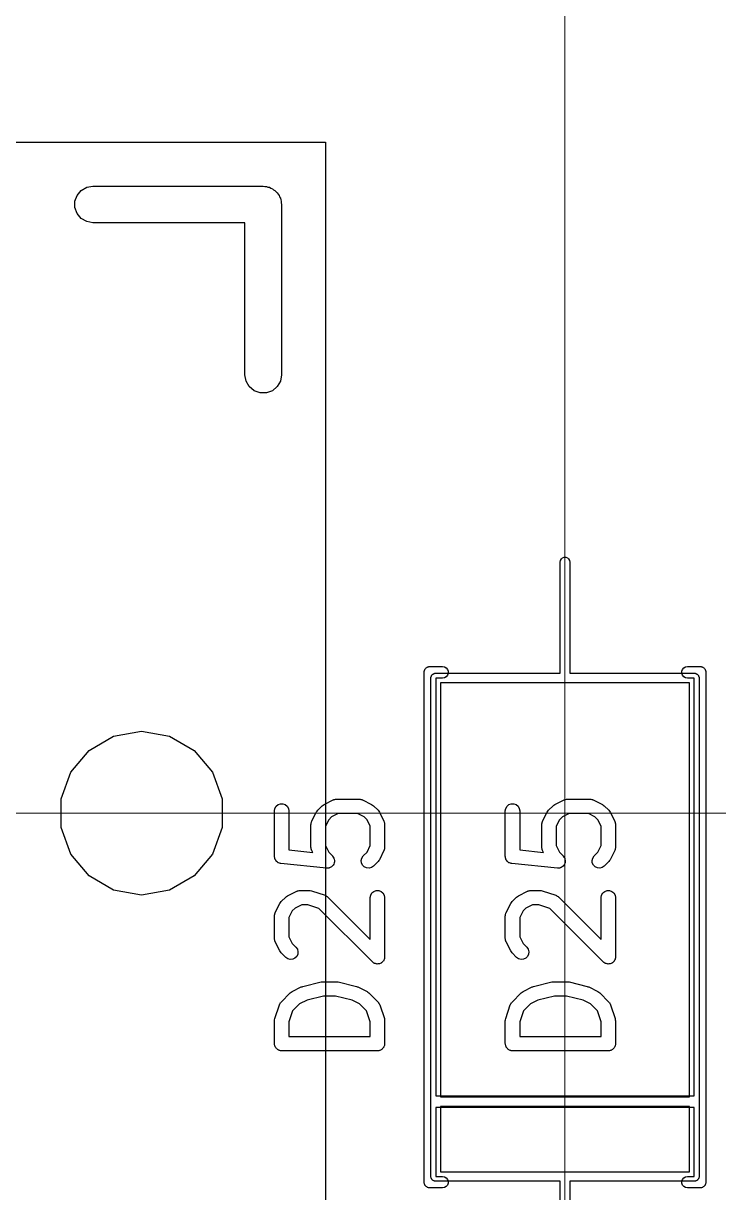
# Model space of a CAD drawing. Header units: millimetres. Extents: x 24 to 200, y 24 to 188.
# Drawn here: x 142.87 to 150.13, y 94.67 to 106.86 of the extents above; entities that cross this region are included whole.
import ezdxf

# ---------------------------------------------------------------- set-up
doc = ezdxf.new("R2010")
doc.units = ezdxf.units.MM
doc.layers.add('3_SwitchPlate', color=6, linetype='Continuous')
doc.layers.add('7_PCBサンプル', color=7, linetype='Continuous')
doc.layers.add('補助線', color=4, linetype='Continuous', lineweight=5, transparency=0.5)

# ---------------------------------------------------------------- blocks, each defined once
blk = doc.blocks.new('hhskb2-F.SilkS')
at = {"layer": '7_PCBサンプル'}
for p, q in [((130.45, -81.5041), (130.507, -81.471)), ((130.507, -81.471), (130.572, -81.4595)), ((130.572, -81.4595), (132.35, -81.4595)), ((132.35, -81.4595), (132.366, -81.4624)), ((132.366, -81.4624), (132.383, -81.4624)), ((132.383, -81.4624), (132.399, -81.4681)), ((132.399, -81.4681), (132.415, -81.471)), ((132.415, -81.471), (132.43, -81.4793)), ((132.43, -81.4793), (132.445, -81.485)), ((130.384, -81.6169), (130.407, -81.5547)), ((130.407, -81.5547), (130.45, -81.5041)), ((132.445, -81.485), (132.458, -81.4957)), ((132.458, -81.4957), (132.472, -81.5041)), ((132.472, -81.5041), (132.483, -81.5168)), ((132.483, -81.5168), (132.496, -81.5275)), ((132.496, -81.5275), (132.504, -81.542)), ((132.504, -81.542), (132.515, -81.5547)), ((132.515, -81.5547), (132.521, -81.5704)), ((132.521, -81.5704), (132.529, -81.5848)), ((132.529, -81.5848), (132.532, -81.6013)), ((132.532, -81.6013), (132.538, -81.6169)), ((130.384, -81.6831), (130.384, -81.6169)), ((130.407, -81.7452), (130.384, -81.6831)), ((132.538, -81.6169), (132.538, -81.6336)), ((132.538, -81.6336), (132.54, -81.65)), ((132.54, -81.65), (132.54, -83.428)), ((130.45, -81.7959), (130.407, -81.7452)), ((130.507, -81.829), (130.45, -81.7959)), ((130.572, -81.8405), (130.507, -81.829)), ((132.159, -81.8405), (130.572, -81.8405)), ((132.159, -83.428), (132.159, -81.8405)), ((132.171, -83.4932), (132.159, -83.428)), ((132.54, -83.428), (132.529, -83.4932)), ((132.204, -83.5505), (132.171, -83.4932)), ((132.255, -83.593), (132.204, -83.5505)), ((132.496, -83.5505), (132.445, -83.593)), ((132.529, -83.4932), (132.496, -83.5505)), ((132.317, -83.6156), (132.255, -83.593)), ((132.383, -83.6156), (132.317, -83.6156)), ((132.445, -83.593), (132.383, -83.6156)), ((134.051, -86.484), (134.056, -86.4814)), ((134.056, -86.4814), (134.06, -86.478)), ((134.06, -86.478), (134.065, -86.4762)), ((134.065, -86.4762), (134.069, -86.4736)), ((134.069, -86.4736), (134.075, -86.4727)), ((134.075, -86.4727), (134.08, -86.4709)), ((134.08, -86.4709), (134.085, -86.4709)), ((134.085, -86.4709), (134.09, -86.47)), ((134.09, -86.47), (134.22, -86.47)), ((134.22, -86.47), (134.241, -86.4736)), ((134.241, -86.4736), (134.259, -86.484)), ((136.741, -86.484), (136.759, -86.4736)), ((136.759, -86.4736), (136.78, -86.47)), ((136.78, -86.47), (136.91, -86.47)), ((136.91, -86.47), (136.915, -86.4709)), ((136.915, -86.4709), (136.92, -86.4709)), ((136.92, -86.4709), (136.925, -86.4727)), ((136.925, -86.4727), (136.931, -86.4736)), ((136.931, -86.4736), (136.935, -86.4762)), ((136.935, -86.4762), (136.94, -86.478)), ((136.94, -86.478), (136.944, -86.4814)), ((136.944, -86.4814), (136.949, -86.484)), ((134.03, -86.53), (134.031, -86.5248)), ((134.03, -91.85), (134.03, -86.53)), ((134.031, -86.5196), (134.033, -86.5147)), ((134.031, -86.5248), (134.031, -86.5196)), ((134.033, -86.5147), (134.034, -86.5095)), ((134.034, -86.5095), (134.036, -86.5049)), ((134.036, -86.5049), (134.038, -86.5)), ((134.038, -86.5), (134.041, -86.496)), ((134.041, -86.496), (134.044, -86.4914)), ((134.044, -86.4914), (134.048, -86.4881)), ((134.048, -86.4881), (134.051, -86.484)), ((134.22, -86.59), (134.15, -86.59)), ((134.15, -86.59), (134.15, -90.95)), ((134.241, -86.5864), (134.22, -86.59)), ((134.259, -86.576), (134.241, -86.5864)), ((134.259, -86.484), (134.272, -86.5)), ((134.272, -86.56), (134.259, -86.576)), ((134.272, -86.5), (134.279, -86.5196)), ((134.279, -86.5404), (134.272, -86.56)), ((134.279, -86.5196), (134.279, -86.5404)), ((136.721, -86.5196), (136.728, -86.5)), ((136.721, -86.5404), (136.721, -86.5196)), ((136.728, -86.56), (136.721, -86.5404)), ((136.728, -86.5), (136.741, -86.484)), ((136.741, -86.576), (136.728, -86.56)), ((136.759, -86.5864), (136.741, -86.576)), ((136.78, -86.59), (136.759, -86.5864)), ((136.85, -86.59), (136.78, -86.59)), ((136.85, -90.95), (136.85, -86.59)), ((136.949, -86.484), (136.952, -86.4881)), ((136.952, -86.4881), (136.956, -86.4914)), ((136.956, -86.4914), (136.959, -86.496)), ((136.959, -86.496), (136.962, -86.5)), ((136.962, -86.5), (136.964, -86.5049)), ((136.964, -86.5049), (136.966, -86.5095)), ((136.966, -86.5095), (136.967, -86.5147)), ((136.967, -86.5147), (136.969, -86.5196)), ((136.969, -86.5196), (136.969, -86.5248)), ((136.969, -86.5248), (136.97, -86.53)), ((136.97, -86.53), (136.97, -91.85)), ((130.531, -87.3457), (130.788, -87.1974)), ((130.788, -87.1974), (131.08, -87.1458)), ((131.08, -87.1458), (131.372, -87.1974)), ((131.372, -87.1974), (131.629, -87.3457)), ((130.34, -87.5729), (130.531, -87.3457)), ((131.629, -87.3457), (131.82, -87.5729)), ((130.239, -87.8517), (130.34, -87.5729)), ((131.82, -87.5729), (131.921, -87.8517)), ((130.239, -88.1483), (130.239, -87.8517)), ((131.921, -87.8517), (131.921, -88.1483)), ((132.472, -87.9501), (132.485, -87.9275)), ((132.485, -87.9275), (132.505, -87.9108)), ((132.505, -87.9108), (132.529, -87.9019)), ((132.529, -87.9019), (132.555, -87.9019)), ((132.555, -87.9019), (132.58, -87.9108)), ((132.58, -87.9108), (132.6, -87.9275)), ((132.6, -87.9275), (132.613, -87.9501)), ((132.918, -87.9703), (132.966, -87.9227)), ((132.966, -87.9227), (132.975, -87.9158)), ((132.975, -87.9158), (132.985, -87.9086)), ((132.985, -87.9086), (133.08, -87.861)), ((133.08, -87.861), (133.084, -87.8598)), ((133.084, -87.8598), (133.088, -87.8576)), ((133.088, -87.8576), (133.097, -87.8561)), ((133.097, -87.8561), (133.105, -87.8536)), ((133.105, -87.8536), (133.11, -87.8538)), ((133.11, -87.8538), (133.114, -87.8531)), ((133.114, -87.8531), (133.352, -87.8531)), ((133.352, -87.8531), (133.356, -87.8538)), ((133.356, -87.8538), (133.36, -87.8536)), ((133.36, -87.8536), (133.369, -87.8561)), ((133.369, -87.8561), (133.378, -87.8576)), ((133.378, -87.8576), (133.381, -87.8598)), ((133.381, -87.8598), (133.385, -87.861)), ((133.385, -87.861), (133.481, -87.9086)), ((133.481, -87.9086), (133.49, -87.9158)), ((133.49, -87.9158), (133.5, -87.9227)), ((133.5, -87.9227), (133.548, -87.9703)), ((132.467, -87.9757), (132.472, -87.9501)), ((132.467, -88.4519), (132.467, -87.9757)), ((132.613, -87.9501), (132.617, -87.9757)), ((132.617, -87.9757), (132.617, -88.384)), ((132.856, -88.085), (132.904, -87.9898)), ((132.904, -87.9898), (132.911, -87.9801)), ((132.911, -87.9801), (132.918, -87.9703)), ((133.033, -88.0678), (132.998, -88.1363)), ((133.063, -88.0374), (133.033, -88.0678)), ((133.132, -88.0031), (133.063, -88.0374)), ((133.334, -88.0031), (133.132, -88.0031)), ((133.403, -88.0374), (133.334, -88.0031)), ((133.433, -88.0678), (133.403, -88.0374)), ((133.467, -88.1363), (133.433, -88.0678)), ((133.548, -87.9703), (133.555, -87.9801)), ((133.555, -87.9801), (133.562, -87.9898)), ((133.562, -87.9898), (133.609, -88.085)), ((130.34, -88.4271), (130.239, -88.1483)), ((131.921, -88.1483), (131.82, -88.4271)), ((132.848, -88.1186), (132.849, -88.1143)), ((132.848, -88.3567), (132.848, -88.1186)), ((132.849, -88.11), (132.851, -88.1016)), ((132.849, -88.1143), (132.849, -88.11)), ((132.851, -88.1016), (132.853, -88.0929)), ((132.853, -88.0929), (132.855, -88.0892)), ((132.855, -88.0892), (132.856, -88.085)), ((132.998, -88.1363), (132.998, -88.339)), ((133.467, -88.339), (133.467, -88.1363)), ((133.609, -88.085), (133.611, -88.0892)), ((133.611, -88.0892), (133.613, -88.0929)), ((133.613, -88.0929), (133.614, -88.1016)), ((133.614, -88.1016), (133.617, -88.11)), ((133.617, -88.11), (133.617, -88.1143)), ((133.617, -88.1143), (133.617, -88.1186)), ((133.617, -88.1186), (133.617, -88.3567)), ((130.531, -88.6543), (130.34, -88.4271)), ((131.82, -88.4271), (131.629, -88.6543)), ((132.617, -88.384), (132.866, -88.4089)), ((132.849, -88.3609), (132.848, -88.3567)), ((132.849, -88.3652), (132.849, -88.3609)), ((132.851, -88.3737), (132.849, -88.3652)), ((132.853, -88.3823), (132.851, -88.3737)), ((132.855, -88.3861), (132.853, -88.3823)), ((132.856, -88.3902), (132.855, -88.3861)), ((132.866, -88.4089), (132.856, -88.3902)), ((132.998, -88.339), (133.033, -88.4075)), ((133.033, -88.4075), (133.072, -88.4465)), ((133.394, -88.4465), (133.433, -88.4075)), ((133.433, -88.4075), (133.467, -88.339)), ((133.609, -88.3902), (133.562, -88.4854)), ((133.611, -88.3861), (133.609, -88.3902)), ((133.613, -88.3823), (133.611, -88.3861)), ((133.614, -88.3737), (133.613, -88.3823)), ((133.617, -88.3652), (133.614, -88.3737)), ((133.617, -88.3567), (133.617, -88.3609)), ((133.617, -88.3609), (133.617, -88.3652)), ((132.468, -88.4547), (132.467, -88.4519)), ((132.468, -88.4575), (132.468, -88.4547)), ((132.47, -88.4675), (132.468, -88.4575)), ((132.472, -88.4776), (132.47, -88.4675)), ((132.473, -88.48), (132.472, -88.4776)), ((132.474, -88.4828), (132.473, -88.48)), ((132.48, -88.4912), (132.474, -88.4828)), ((132.485, -88.5001), (132.48, -88.4912)), ((132.487, -88.5019), (132.485, -88.5001)), ((132.489, -88.5043), (132.487, -88.5019)), ((132.497, -88.5103), (132.489, -88.5043)), ((132.505, -88.5169), (132.497, -88.5103)), ((132.508, -88.5178), (132.505, -88.5169)), ((132.51, -88.5195), (132.508, -88.5178)), ((132.52, -88.5223), (132.51, -88.5195)), ((132.529, -88.5258), (132.52, -88.5223)), ((132.532, -88.5258), (132.529, -88.5258)), ((132.535, -88.5265), (132.532, -88.5258)), ((133.011, -88.5742), (132.535, -88.5265)), ((133.07, -88.5521), (133.062, -88.561)), ((133.079, -88.5433), (133.07, -88.5521)), ((133.072, -88.4465), (133.072, -88.4469)), ((133.072, -88.4469), (133.072, -88.4472)), ((133.072, -88.4472), (133.079, -88.4576)), ((133.079, -88.4576), (133.087, -88.4678)), ((133.08, -88.5429), (133.079, -88.5433)), ((133.085, -88.5312), (133.08, -88.5425)), ((133.08, -88.5425), (133.08, -88.5429)), ((133.091, -88.5198), (133.085, -88.5312)), ((133.087, -88.4678), (133.087, -88.4683)), ((133.087, -88.4683), (133.087, -88.4687)), ((133.087, -88.4687), (133.09, -88.4809)), ((133.09, -88.4809), (133.093, -88.493)), ((133.092, -88.5065), (133.091, -88.5189)), ((133.091, -88.5189), (133.091, -88.5194)), ((133.091, -88.5194), (133.091, -88.5198)), ((133.093, -88.4939), (133.092, -88.5065)), ((133.093, -88.493), (133.093, -88.4935)), ((133.093, -88.4935), (133.093, -88.4939)), ((133.372, -88.493), (133.379, -88.4678)), ((133.375, -88.5189), (133.372, -88.493)), ((133.386, -88.5425), (133.375, -88.5189)), ((133.379, -88.4678), (133.394, -88.4465)), ((133.404, -88.561), (133.386, -88.5425)), ((133.5, -88.5526), (133.479, -88.5675)), ((133.548, -88.5049), (133.5, -88.5526)), ((133.555, -88.4951), (133.548, -88.5049)), ((133.562, -88.4854), (133.555, -88.4951)), ((130.788, -88.8026), (130.531, -88.6543)), ((131.629, -88.6543), (131.372, -88.8026)), ((133.012, -88.5741), (133.011, -88.5742)), ((133.024, -88.5731), (133.012, -88.5742)), ((133.012, -88.5742), (133.012, -88.5741)), ((133.037, -88.5722), (133.024, -88.5731)), ((133.038, -88.572), (133.037, -88.5722)), ((133.049, -88.5667), (133.038, -88.572)), ((133.038, -88.572), (133.038, -88.572)), ((133.061, -88.5615), (133.049, -88.5667)), ((133.062, -88.561), (133.061, -88.5612)), ((133.061, -88.5612), (133.061, -88.5615)), ((133.428, -88.572), (133.404, -88.561)), ((133.454, -88.5742), (133.428, -88.572)), ((133.479, -88.5675), (133.454, -88.5742)), ((131.08, -88.8541), (130.788, -88.8026)), ((131.372, -88.8026), (131.08, -88.8541)), ((132.53, -88.9325), (132.537, -88.9227)), ((132.537, -88.9227), (132.585, -88.8751)), ((132.585, -88.8751), (132.594, -88.8682)), ((132.594, -88.8682), (132.604, -88.861)), ((132.604, -88.861), (132.699, -88.8134)), ((132.699, -88.8134), (132.703, -88.8122)), ((132.703, -88.8122), (132.707, -88.81)), ((132.707, -88.81), (132.716, -88.8085)), ((132.716, -88.8085), (132.724, -88.806)), ((132.724, -88.806), (132.729, -88.8062)), ((132.729, -88.8062), (132.733, -88.8055)), ((132.733, -88.8055), (132.828, -88.8055)), ((132.828, -88.8055), (132.84, -88.8076)), ((132.84, -88.8076), (132.852, -88.8093)), ((132.852, -88.8093), (132.995, -88.8569)), ((132.995, -88.8569), (132.998, -88.859)), ((132.998, -88.859), (133.003, -88.8601)), ((133.003, -88.8601), (133.01, -88.8652)), ((133.01, -88.8652), (133.018, -88.8693)), ((133.018, -88.8693), (133.02, -88.8726)), ((133.02, -88.8726), (133.024, -88.8751)), ((133.024, -88.8751), (133.467, -89.3185)), ((133.467, -88.8805), (133.472, -88.8548)), ((133.467, -89.3185), (133.467, -88.8805)), ((133.472, -88.8548), (133.485, -88.8323)), ((133.485, -88.8323), (133.505, -88.8155)), ((133.505, -88.8155), (133.529, -88.8066)), ((133.529, -88.8066), (133.555, -88.8066)), ((133.555, -88.8066), (133.58, -88.8155)), ((133.58, -88.8155), (133.6, -88.8323)), ((133.6, -88.8323), (133.613, -88.8548)), ((133.613, -88.8548), (133.617, -88.8805)), ((133.617, -88.8805), (133.617, -89.4995)), ((132.472, -89.0453), (132.474, -89.0416)), ((132.474, -89.0416), (132.475, -89.0374)), ((132.475, -89.0374), (132.523, -88.9422)), ((132.523, -88.9422), (132.53, -88.9325)), ((132.652, -89.0201), (132.617, -89.0887)), ((132.682, -88.9897), (132.652, -89.0201)), ((132.751, -88.9555), (132.682, -88.9897)), ((132.816, -88.9555), (132.751, -88.9555)), ((132.93, -88.9936), (132.816, -88.9555)), ((133.489, -89.5526), (132.93, -88.9936)), ((132.467, -89.071), (132.468, -89.0667)), ((132.467, -89.309), (132.467, -89.071)), ((132.468, -89.0624), (132.47, -89.054)), ((132.468, -89.0667), (132.468, -89.0624)), ((132.47, -89.054), (132.472, -89.0453)), ((132.617, -89.0887), (132.617, -89.2913)), ((132.468, -89.3133), (132.467, -89.309)), ((132.468, -89.3176), (132.468, -89.3133)), ((132.47, -89.326), (132.468, -89.3176)), ((132.472, -89.3347), (132.47, -89.326)), ((132.474, -89.3384), (132.472, -89.3347)), ((132.475, -89.3426), (132.474, -89.3384)), ((132.523, -89.4378), (132.475, -89.3426)), ((132.617, -89.2913), (132.652, -89.3599)), ((132.652, -89.3599), (132.691, -89.3989)), ((132.691, -89.3989), (132.706, -89.4202)), ((132.53, -89.4475), (132.523, -89.4378)), ((132.537, -89.4573), (132.53, -89.4475)), ((132.585, -89.5049), (132.537, -89.4573)), ((132.606, -89.5199), (132.585, -89.5049)), ((132.631, -89.5266), (132.606, -89.5199)), ((132.657, -89.5243), (132.631, -89.5266)), ((132.681, -89.5133), (132.657, -89.5243)), ((132.699, -89.4949), (132.681, -89.5133)), ((132.71, -89.4713), (132.699, -89.4949)), ((132.706, -89.4202), (132.712, -89.4454)), ((132.712, -89.4454), (132.71, -89.4713)), ((133.613, -89.5252), (133.608, -89.5337)), ((133.615, -89.5189), (133.613, -89.5219)), ((133.613, -89.5219), (133.613, -89.5252)), ((133.616, -89.5092), (133.615, -89.5189)), ((133.617, -89.4995), (133.616, -89.5092)), ((133.497, -89.5582), (133.489, -89.5526)), ((133.505, -89.5645), (133.497, -89.5582)), ((133.508, -89.5656), (133.505, -89.5645)), ((133.511, -89.5675), (133.508, -89.5656)), ((133.52, -89.57), (133.511, -89.5675)), ((133.529, -89.5734), (133.52, -89.57)), ((133.533, -89.5734), (133.529, -89.5734)), ((133.536, -89.5742), (133.533, -89.5734)), ((133.546, -89.5734), (133.536, -89.5742)), ((133.555, -89.5734), (133.546, -89.5734)), ((133.559, -89.5723), (133.555, -89.5734)), ((133.562, -89.572), (133.559, -89.5723)), ((133.571, -89.5678), (133.562, -89.572)), ((133.58, -89.5645), (133.571, -89.5678)), ((133.582, -89.5624), (133.58, -89.5645)), ((133.585, -89.561), (133.582, -89.5624)), ((133.592, -89.554), (133.585, -89.561)), ((133.6, -89.5477), (133.592, -89.554)), ((133.601, -89.5449), (133.6, -89.5477)), ((133.604, -89.5425), (133.601, -89.5449)), ((133.608, -89.5337), (133.604, -89.5425)), ((132.762, -89.8077), (132.953, -89.7601)), ((132.953, -89.7601), (132.962, -89.7595)), ((132.962, -89.7595), (132.971, -89.7579)), ((132.971, -89.7579), (133.114, -89.7579)), ((133.114, -89.7579), (133.123, -89.7595)), ((133.123, -89.7595), (133.132, -89.7601)), ((133.132, -89.7601), (133.322, -89.8077)), ((132.537, -89.9703), (132.632, -89.8751)), ((132.632, -89.8751), (132.642, -89.8682)), ((132.642, -89.8682), (132.652, -89.861)), ((132.652, -89.861), (132.747, -89.8134)), ((132.747, -89.8134), (132.755, -89.8111)), ((132.755, -89.8111), (132.762, -89.8077)), ((133.322, -89.8077), (133.33, -89.8111)), ((133.33, -89.8111), (133.338, -89.8134)), ((133.338, -89.8134), (133.433, -89.861)), ((133.433, -89.861), (133.443, -89.8682)), ((133.443, -89.8682), (133.453, -89.8751)), ((133.453, -89.8751), (133.548, -89.9703)), ((132.471, -90.1425), (132.519, -89.9996)), ((132.519, -89.9996), (132.521, -89.9958)), ((132.521, -89.9958), (132.522, -89.9916)), ((132.522, -89.9916), (132.527, -89.9844)), ((132.527, -89.9844), (132.531, -89.9767)), ((132.531, -89.9767), (132.534, -89.9738)), ((132.534, -89.9738), (132.537, -89.9703)), ((132.73, -89.9897), (132.656, -90.0638)), ((132.807, -89.9512), (132.73, -89.9897)), ((132.98, -89.9079), (132.807, -89.9512)), ((133.105, -89.9079), (132.98, -89.9079)), ((133.278, -89.9512), (133.105, -89.9079)), ((133.355, -89.9897), (133.278, -89.9512)), ((133.429, -90.0638), (133.355, -89.9897)), ((133.548, -89.9703), (133.55, -89.9738)), ((133.55, -89.9738), (133.554, -89.9767)), ((133.554, -89.9767), (133.558, -89.9844)), ((133.558, -89.9844), (133.563, -89.9916)), ((133.563, -89.9916), (133.564, -89.9958)), ((133.564, -89.9958), (133.566, -89.9996)), ((133.566, -89.9996), (133.614, -90.1425)), ((132.469, -90.1543), (132.471, -90.1425)), ((132.656, -90.0638), (132.617, -90.1784)), ((133.467, -90.1784), (133.429, -90.0638)), ((133.614, -90.1425), (133.615, -90.1543)), ((132.467, -90.1662), (132.469, -90.1543)), ((132.467, -90.4043), (132.467, -90.1662)), ((132.617, -90.1784), (132.617, -90.3293)), ((133.467, -90.3293), (133.467, -90.1784)), ((133.615, -90.1543), (133.617, -90.1662)), ((133.617, -90.1662), (133.617, -90.4043)), ((132.617, -90.3293), (133.467, -90.3293)), ((132.469, -90.4107), (132.467, -90.4043)), ((132.469, -90.4173), (132.469, -90.4107)), ((132.471, -90.4235), (132.469, -90.4173)), ((132.472, -90.4299), (132.471, -90.4235)), ((132.475, -90.4356), (132.472, -90.4299)), ((132.477, -90.4418), (132.475, -90.4356)), ((132.482, -90.4468), (132.477, -90.4418)), ((132.485, -90.4525), (132.482, -90.4468)), ((132.49, -90.4567), (132.485, -90.4525)), ((132.494, -90.4617), (132.49, -90.4567)), ((132.5, -90.465), (132.494, -90.4617)), ((132.505, -90.4692), (132.5, -90.465)), ((132.511, -90.4715), (132.505, -90.4692)), ((132.517, -90.4748), (132.511, -90.4715)), ((132.523, -90.4759), (132.517, -90.4748)), ((132.529, -90.4781), (132.523, -90.4759)), ((132.536, -90.4781), (132.529, -90.4781)), ((132.542, -90.4793), (132.536, -90.4781)), ((133.542, -90.4793), (132.542, -90.4793)), ((133.549, -90.4781), (133.542, -90.4793)), ((133.555, -90.4781), (133.549, -90.4781)), ((133.562, -90.4759), (133.555, -90.4781)), ((133.568, -90.4748), (133.562, -90.4759)), ((133.574, -90.4715), (133.568, -90.4748)), ((133.58, -90.4692), (133.574, -90.4715)), ((133.585, -90.465), (133.58, -90.4692)), ((133.591, -90.4617), (133.585, -90.465)), ((133.595, -90.4567), (133.591, -90.4617)), ((133.6, -90.4525), (133.595, -90.4567)), ((133.603, -90.4468), (133.6, -90.4525)), ((133.607, -90.4418), (133.603, -90.4468)), ((133.61, -90.4356), (133.607, -90.4418)), ((133.613, -90.4299), (133.61, -90.4356)), ((133.614, -90.4235), (133.613, -90.4299)), ((133.616, -90.4173), (133.614, -90.4235)), ((133.617, -90.4043), (133.616, -90.4107)), ((133.616, -90.4107), (133.616, -90.4173)), ((134.15, -90.95), (136.85, -90.95)), ((136.85, -91.07), (134.15, -91.07)), ((134.15, -91.07), (134.15, -91.79)), ((136.85, -91.79), (136.85, -91.07)), ((134.031, -91.8552), (134.03, -91.85)), ((134.15, -91.79), (134.22, -91.79)), ((134.22, -91.79), (134.241, -91.7936)), ((134.241, -91.7936), (134.259, -91.804)), ((134.259, -91.804), (134.272, -91.82)), ((134.272, -91.82), (134.279, -91.8396)), ((134.279, -91.8396), (134.279, -91.8604)), ((136.721, -91.8396), (136.728, -91.82)), ((136.721, -91.8604), (136.721, -91.8396)), ((136.728, -91.82), (136.741, -91.804)), ((136.741, -91.804), (136.759, -91.7936)), ((136.759, -91.7936), (136.78, -91.79)), ((136.78, -91.79), (136.85, -91.79)), ((136.97, -91.85), (136.969, -91.8552)), ((134.031, -91.8604), (134.031, -91.8552)), ((134.033, -91.8653), (134.031, -91.8604)), ((134.034, -91.8705), (134.033, -91.8653)), ((134.036, -91.8751), (134.034, -91.8705)), ((134.038, -91.88), (134.036, -91.8751)), ((134.041, -91.884), (134.038, -91.88)), ((134.044, -91.8886), (134.041, -91.884)), ((134.048, -91.8919), (134.044, -91.8886)), ((134.051, -91.896), (134.048, -91.8919)), ((134.056, -91.8986), (134.051, -91.896)), ((134.06, -91.902), (134.056, -91.8986)), ((134.065, -91.9038), (134.06, -91.902)), ((134.069, -91.9064), (134.065, -91.9038)), ((134.075, -91.9073), (134.069, -91.9064)), ((134.08, -91.9091), (134.075, -91.9073)), ((134.085, -91.9091), (134.08, -91.9091)), ((134.09, -91.91), (134.085, -91.9091)), ((134.22, -91.91), (134.09, -91.91)), ((134.241, -91.9064), (134.22, -91.91)), ((134.259, -91.896), (134.241, -91.9064)), ((134.272, -91.88), (134.259, -91.896)), ((134.279, -91.8604), (134.272, -91.88)), ((136.728, -91.88), (136.721, -91.8604)), ((136.741, -91.896), (136.728, -91.88)), ((136.759, -91.9064), (136.741, -91.896)), ((136.78, -91.91), (136.759, -91.9064)), ((136.91, -91.91), (136.78, -91.91)), ((136.915, -91.9091), (136.91, -91.91)), ((136.92, -91.9091), (136.915, -91.9091)), ((136.925, -91.9073), (136.92, -91.9091)), ((136.931, -91.9064), (136.925, -91.9073)), ((136.935, -91.9038), (136.931, -91.9064)), ((136.94, -91.902), (136.935, -91.9038)), ((136.944, -91.8986), (136.94, -91.902)), ((136.949, -91.896), (136.944, -91.8986)), ((136.952, -91.8919), (136.949, -91.896)), ((136.956, -91.8886), (136.952, -91.8919)), ((136.959, -91.884), (136.956, -91.8886)), ((136.962, -91.88), (136.959, -91.884)), ((136.964, -91.8751), (136.962, -91.88)), ((136.966, -91.8705), (136.964, -91.8751)), ((136.967, -91.8653), (136.966, -91.8705)), ((136.969, -91.8604), (136.967, -91.8653)), ((136.969, -91.8552), (136.969, -91.8604))]:
    blk.add_line(p, q, dxfattribs=at)
blk = doc.blocks.new('hhskb2-F.Fab')
at = {"layer": '7_PCBサンプル'}
for p, q in [((135.45, -85.38), (135.453, -85.3629)), ((135.45, -86.54), (135.45, -85.38)), ((135.453, -85.3629), (135.462, -85.3479)), ((135.462, -85.3479), (135.475, -85.3367)), ((135.475, -85.3367), (135.491, -85.3308)), ((135.491, -85.3308), (135.509, -85.3308)), ((135.509, -85.3308), (135.525, -85.3367)), ((135.525, -85.3367), (135.538, -85.3479)), ((135.538, -85.3479), (135.547, -85.3629)), ((135.547, -85.3629), (135.55, -85.38)), ((135.55, -85.38), (135.55, -86.54)), ((134.1, -86.59), (134.101, -86.5857)), ((134.1, -91.79), (134.1, -86.59)), ((134.101, -86.5813), (134.102, -86.5772)), ((134.101, -86.5857), (134.101, -86.5813)), ((134.102, -86.5772), (134.103, -86.5729)), ((134.103, -86.5729), (134.105, -86.5691)), ((134.105, -86.5691), (134.107, -86.565)), ((134.107, -86.565), (134.11, -86.5616)), ((134.11, -86.5616), (134.112, -86.5579)), ((134.112, -86.5579), (134.115, -86.555)), ((134.115, -86.555), (134.118, -86.5517)), ((134.118, -86.5517), (134.122, -86.5495)), ((134.122, -86.5495), (134.125, -86.5467)), ((134.125, -86.5467), (134.129, -86.5452)), ((134.129, -86.5452), (134.133, -86.543)), ((134.133, -86.543), (134.137, -86.5423)), ((134.137, -86.5423), (134.141, -86.5408)), ((134.141, -86.5408), (134.146, -86.5408)), ((134.146, -86.5408), (134.15, -86.54)), ((134.15, -86.54), (135.45, -86.54)), ((135.55, -86.54), (136.85, -86.54)), ((136.85, -86.54), (136.854, -86.5408)), ((136.854, -86.5408), (136.859, -86.5408)), ((136.859, -86.5408), (136.863, -86.5423)), ((136.863, -86.5423), (136.867, -86.543)), ((136.867, -86.543), (136.871, -86.5452)), ((136.871, -86.5452), (136.875, -86.5467)), ((136.875, -86.5467), (136.878, -86.5495)), ((136.878, -86.5495), (136.882, -86.5517)), ((136.882, -86.5517), (136.885, -86.555)), ((136.885, -86.555), (136.888, -86.5579)), ((136.888, -86.5579), (136.89, -86.5616)), ((136.89, -86.5616), (136.893, -86.565)), ((136.893, -86.565), (136.895, -86.5691)), ((136.895, -86.5691), (136.897, -86.5729)), ((136.897, -86.5729), (136.898, -86.5772)), ((136.898, -86.5772), (136.899, -86.5813)), ((136.899, -86.5813), (136.899, -86.5857)), ((136.899, -86.5857), (136.9, -86.59)), ((136.9, -86.59), (136.9, -91.79)), ((134.2, -86.64), (134.2, -90.96)), ((136.8, -86.64), (134.2, -86.64)), ((136.8, -90.96), (136.8, -86.64)), ((134.882, -87.9501), (134.895, -87.9275)), ((134.895, -87.9275), (134.915, -87.9108)), ((134.915, -87.9108), (134.939, -87.9019)), ((134.939, -87.9019), (134.965, -87.9019)), ((134.965, -87.9019), (134.99, -87.9108)), ((134.99, -87.9108), (135.01, -87.9275)), ((135.01, -87.9275), (135.023, -87.9501)), ((135.328, -87.9703), (135.376, -87.9227)), ((135.376, -87.9227), (135.385, -87.9158)), ((135.385, -87.9158), (135.395, -87.9086)), ((135.395, -87.9086), (135.49, -87.861)), ((135.49, -87.861), (135.494, -87.8598)), ((135.494, -87.8598), (135.498, -87.8576)), ((135.498, -87.8576), (135.507, -87.8561)), ((135.507, -87.8561), (135.515, -87.8536)), ((135.515, -87.8536), (135.52, -87.8538)), ((135.52, -87.8538), (135.524, -87.8531)), ((135.524, -87.8531), (135.762, -87.8531)), ((135.762, -87.8531), (135.766, -87.8538)), ((135.766, -87.8538), (135.77, -87.8536)), ((135.77, -87.8536), (135.779, -87.8561)), ((135.779, -87.8561), (135.788, -87.8576)), ((135.788, -87.8576), (135.791, -87.8598)), ((135.791, -87.8598), (135.795, -87.861)), ((135.795, -87.861), (135.891, -87.9086)), ((135.891, -87.9086), (135.9, -87.9158)), ((135.9, -87.9158), (135.91, -87.9227)), ((135.91, -87.9227), (135.958, -87.9703)), ((134.877, -87.9757), (134.882, -87.9501)), ((134.877, -88.4519), (134.877, -87.9757)), ((135.023, -87.9501), (135.027, -87.9757)), ((135.027, -87.9757), (135.027, -88.384)), ((135.266, -88.085), (135.314, -87.9898)), ((135.314, -87.9898), (135.321, -87.9801)), ((135.321, -87.9801), (135.328, -87.9703)), ((135.443, -88.0678), (135.408, -88.1363)), ((135.473, -88.0374), (135.443, -88.0678)), ((135.542, -88.0031), (135.473, -88.0374)), ((135.744, -88.0031), (135.542, -88.0031)), ((135.813, -88.0374), (135.744, -88.0031)), ((135.843, -88.0678), (135.813, -88.0374)), ((135.877, -88.1363), (135.843, -88.0678)), ((135.958, -87.9703), (135.965, -87.9801)), ((135.965, -87.9801), (135.972, -87.9898)), ((135.972, -87.9898), (136.019, -88.085)), ((135.258, -88.1186), (135.259, -88.1143)), ((135.258, -88.3567), (135.258, -88.1186)), ((135.259, -88.11), (135.261, -88.1016)), ((135.259, -88.1143), (135.259, -88.11)), ((135.261, -88.1016), (135.263, -88.0929)), ((135.263, -88.0929), (135.265, -88.0892)), ((135.265, -88.0892), (135.266, -88.085)), ((135.408, -88.1363), (135.408, -88.339)), ((135.877, -88.339), (135.877, -88.1363)), ((136.019, -88.085), (136.021, -88.0892)), ((136.021, -88.0892), (136.023, -88.0929)), ((136.023, -88.0929), (136.024, -88.1016)), ((136.024, -88.1016), (136.027, -88.11)), ((136.027, -88.11), (136.027, -88.1143)), ((136.027, -88.1143), (136.027, -88.1186)), ((136.027, -88.1186), (136.027, -88.3567)), ((135.027, -88.384), (135.276, -88.4089)), ((135.259, -88.3609), (135.258, -88.3567)), ((135.259, -88.3652), (135.259, -88.3609)), ((135.261, -88.3737), (135.259, -88.3652)), ((135.263, -88.3823), (135.261, -88.3737)), ((135.265, -88.3861), (135.263, -88.3823)), ((135.266, -88.3902), (135.265, -88.3861)), ((135.276, -88.4089), (135.266, -88.3902)), ((135.408, -88.339), (135.443, -88.4075)), ((135.443, -88.4075), (135.482, -88.4465)), ((135.804, -88.4465), (135.843, -88.4075)), ((135.843, -88.4075), (135.877, -88.339)), ((136.019, -88.3902), (135.972, -88.4854)), ((136.021, -88.3861), (136.019, -88.3902)), ((136.023, -88.3823), (136.021, -88.3861)), ((136.024, -88.3737), (136.023, -88.3823)), ((136.027, -88.3652), (136.024, -88.3737)), ((136.027, -88.3567), (136.027, -88.3609)), ((136.027, -88.3609), (136.027, -88.3652)), ((134.878, -88.4547), (134.877, -88.4519)), ((134.878, -88.4575), (134.878, -88.4547)), ((134.88, -88.4675), (134.878, -88.4575)), ((134.882, -88.4776), (134.88, -88.4675)), ((134.883, -88.48), (134.882, -88.4776)), ((134.884, -88.4828), (134.883, -88.48)), ((134.89, -88.4912), (134.884, -88.4828)), ((134.895, -88.5001), (134.89, -88.4912)), ((134.897, -88.5019), (134.895, -88.5001)), ((134.899, -88.5043), (134.897, -88.5019)), ((134.907, -88.5103), (134.899, -88.5043)), ((134.915, -88.5169), (134.907, -88.5103)), ((134.918, -88.5178), (134.915, -88.5169)), ((134.92, -88.5195), (134.918, -88.5178)), ((134.93, -88.5223), (134.92, -88.5195)), ((134.939, -88.5258), (134.93, -88.5223)), ((134.942, -88.5258), (134.939, -88.5258)), ((134.945, -88.5265), (134.942, -88.5258)), ((135.421, -88.5742), (134.945, -88.5265)), ((135.48, -88.5521), (135.472, -88.561)), ((135.489, -88.5433), (135.48, -88.5521)), ((135.482, -88.4465), (135.482, -88.4469)), ((135.482, -88.4469), (135.482, -88.4472)), ((135.482, -88.4472), (135.489, -88.4576)), ((135.489, -88.4576), (135.497, -88.4678)), ((135.49, -88.5429), (135.489, -88.5433)), ((135.495, -88.5312), (135.49, -88.5425)), ((135.49, -88.5425), (135.49, -88.5429)), ((135.501, -88.5198), (135.495, -88.5312)), ((135.497, -88.4678), (135.497, -88.4683)), ((135.497, -88.4683), (135.497, -88.4687)), ((135.497, -88.4687), (135.5, -88.4809)), ((135.5, -88.4809), (135.503, -88.493)), ((135.502, -88.5065), (135.501, -88.5189)), ((135.501, -88.5189), (135.501, -88.5194)), ((135.501, -88.5194), (135.501, -88.5198)), ((135.503, -88.4939), (135.502, -88.5065)), ((135.503, -88.493), (135.503, -88.4935)), ((135.503, -88.4935), (135.503, -88.4939)), ((135.782, -88.493), (135.789, -88.4678)), ((135.785, -88.5189), (135.782, -88.493)), ((135.796, -88.5425), (135.785, -88.5189)), ((135.789, -88.4678), (135.804, -88.4465)), ((135.814, -88.561), (135.796, -88.5425)), ((135.91, -88.5526), (135.889, -88.5675)), ((135.958, -88.5049), (135.91, -88.5526)), ((135.965, -88.4951), (135.958, -88.5049)), ((135.972, -88.4854), (135.965, -88.4951)), ((135.422, -88.5741), (135.421, -88.5742)), ((135.434, -88.5731), (135.422, -88.5742)), ((135.422, -88.5742), (135.422, -88.5741)), ((135.447, -88.5722), (135.434, -88.5731)), ((135.448, -88.572), (135.447, -88.5722)), ((135.459, -88.5667), (135.448, -88.572)), ((135.448, -88.572), (135.448, -88.572)), ((135.471, -88.5615), (135.459, -88.5667)), ((135.472, -88.561), (135.471, -88.5612)), ((135.471, -88.5612), (135.471, -88.5615)), ((135.838, -88.572), (135.814, -88.561)), ((135.864, -88.5742), (135.838, -88.572)), ((135.889, -88.5675), (135.864, -88.5742)), ((134.94, -88.9325), (134.947, -88.9227)), ((134.947, -88.9227), (134.995, -88.8751)), ((134.995, -88.8751), (135.004, -88.8682)), ((135.004, -88.8682), (135.014, -88.861)), ((135.014, -88.861), (135.109, -88.8134)), ((135.109, -88.8134), (135.113, -88.8122)), ((135.113, -88.8122), (135.117, -88.81)), ((135.117, -88.81), (135.126, -88.8085)), ((135.126, -88.8085), (135.134, -88.806)), ((135.134, -88.806), (135.139, -88.8062)), ((135.139, -88.8062), (135.143, -88.8055)), ((135.143, -88.8055), (135.238, -88.8055)), ((135.238, -88.8055), (135.25, -88.8076)), ((135.25, -88.8076), (135.262, -88.8093)), ((135.262, -88.8093), (135.405, -88.8569)), ((135.405, -88.8569), (135.408, -88.859)), ((135.408, -88.859), (135.413, -88.8601)), ((135.413, -88.8601), (135.42, -88.8652)), ((135.42, -88.8652), (135.428, -88.8693)), ((135.428, -88.8693), (135.43, -88.8726)), ((135.43, -88.8726), (135.434, -88.8751)), ((135.434, -88.8751), (135.877, -89.3185)), ((135.877, -88.8805), (135.882, -88.8548)), ((135.877, -89.3185), (135.877, -88.8805)), ((135.882, -88.8548), (135.895, -88.8323)), ((135.895, -88.8323), (135.915, -88.8155)), ((135.915, -88.8155), (135.939, -88.8066)), ((135.939, -88.8066), (135.965, -88.8066)), ((135.965, -88.8066), (135.99, -88.8155)), ((135.99, -88.8155), (136.01, -88.8323)), ((136.01, -88.8323), (136.023, -88.8548)), ((136.023, -88.8548), (136.027, -88.8805)), ((136.027, -88.8805), (136.027, -89.4995)), ((134.882, -89.0453), (134.884, -89.0416)), ((134.884, -89.0416), (134.885, -89.0374)), ((134.885, -89.0374), (134.933, -88.9422)), ((134.933, -88.9422), (134.94, -88.9325)), ((135.062, -89.0201), (135.027, -89.0887)), ((135.092, -88.9897), (135.062, -89.0201)), ((135.161, -88.9555), (135.092, -88.9897)), ((135.226, -88.9555), (135.161, -88.9555)), ((135.34, -88.9936), (135.226, -88.9555)), ((135.899, -89.5526), (135.34, -88.9936)), ((134.877, -89.071), (134.878, -89.0667)), ((134.877, -89.309), (134.877, -89.071)), ((134.878, -89.0624), (134.88, -89.054)), ((134.878, -89.0667), (134.878, -89.0624)), ((134.88, -89.054), (134.882, -89.0453)), ((135.027, -89.0887), (135.027, -89.2913)), ((134.878, -89.3133), (134.877, -89.309)), ((134.878, -89.3176), (134.878, -89.3133)), ((134.88, -89.326), (134.878, -89.3176)), ((134.882, -89.3347), (134.88, -89.326)), ((134.884, -89.3384), (134.882, -89.3347)), ((134.885, -89.3426), (134.884, -89.3384)), ((134.933, -89.4378), (134.885, -89.3426)), ((135.027, -89.2913), (135.062, -89.3599)), ((135.062, -89.3599), (135.101, -89.3989)), ((135.101, -89.3989), (135.116, -89.4202)), ((134.94, -89.4475), (134.933, -89.4378)), ((134.947, -89.4573), (134.94, -89.4475)), ((134.995, -89.5049), (134.947, -89.4573)), ((135.016, -89.5199), (134.995, -89.5049)), ((135.041, -89.5266), (135.016, -89.5199)), ((135.067, -89.5243), (135.041, -89.5266)), ((135.091, -89.5133), (135.067, -89.5243)), ((135.109, -89.4949), (135.091, -89.5133)), ((135.12, -89.4713), (135.109, -89.4949)), ((135.116, -89.4202), (135.122, -89.4454)), ((135.122, -89.4454), (135.12, -89.4713)), ((136.023, -89.5252), (136.018, -89.5337)), ((136.025, -89.5189), (136.023, -89.5219)), ((136.023, -89.5219), (136.023, -89.5252)), ((136.026, -89.5092), (136.025, -89.5189)), ((136.027, -89.4995), (136.026, -89.5092)), ((135.907, -89.5582), (135.899, -89.5526)), ((135.915, -89.5645), (135.907, -89.5582)), ((135.918, -89.5656), (135.915, -89.5645)), ((135.921, -89.5675), (135.918, -89.5656)), ((135.93, -89.57), (135.921, -89.5675)), ((135.939, -89.5734), (135.93, -89.57)), ((135.943, -89.5734), (135.939, -89.5734)), ((135.946, -89.5742), (135.943, -89.5734)), ((135.956, -89.5734), (135.946, -89.5742)), ((135.965, -89.5734), (135.956, -89.5734)), ((135.969, -89.5723), (135.965, -89.5734)), ((135.972, -89.572), (135.969, -89.5723)), ((135.981, -89.5678), (135.972, -89.572)), ((135.99, -89.5645), (135.981, -89.5678)), ((135.992, -89.5624), (135.99, -89.5645)), ((135.995, -89.561), (135.992, -89.5624)), ((136.002, -89.554), (135.995, -89.561)), ((136.01, -89.5477), (136.002, -89.554)), ((136.011, -89.5449), (136.01, -89.5477)), ((136.014, -89.5425), (136.011, -89.5449)), ((136.018, -89.5337), (136.014, -89.5425)), ((135.172, -89.8077), (135.363, -89.7601)), ((135.363, -89.7601), (135.372, -89.7595)), ((135.372, -89.7595), (135.381, -89.7579)), ((135.381, -89.7579), (135.524, -89.7579)), ((135.524, -89.7579), (135.533, -89.7595)), ((135.533, -89.7595), (135.542, -89.7601)), ((135.542, -89.7601), (135.732, -89.8077)), ((134.947, -89.9703), (135.042, -89.8751)), ((135.042, -89.8751), (135.052, -89.8682)), ((135.052, -89.8682), (135.062, -89.861)), ((135.062, -89.861), (135.157, -89.8134)), ((135.157, -89.8134), (135.165, -89.8111)), ((135.165, -89.8111), (135.172, -89.8077)), ((135.732, -89.8077), (135.74, -89.8111)), ((135.74, -89.8111), (135.748, -89.8134)), ((135.748, -89.8134), (135.843, -89.861)), ((135.843, -89.861), (135.853, -89.8682)), ((135.853, -89.8682), (135.863, -89.8751)), ((135.863, -89.8751), (135.958, -89.9703)), ((134.881, -90.1425), (134.929, -89.9996)), ((134.929, -89.9996), (134.931, -89.9958)), ((134.931, -89.9958), (134.932, -89.9916)), ((134.932, -89.9916), (134.937, -89.9844)), ((134.937, -89.9844), (134.941, -89.9767)), ((134.941, -89.9767), (134.944, -89.9738)), ((134.944, -89.9738), (134.947, -89.9703)), ((135.14, -89.9897), (135.066, -90.0638)), ((135.217, -89.9512), (135.14, -89.9897)), ((135.39, -89.9079), (135.217, -89.9512)), ((135.515, -89.9079), (135.39, -89.9079)), ((135.688, -89.9512), (135.515, -89.9079)), ((135.765, -89.9897), (135.688, -89.9512)), ((135.839, -90.0638), (135.765, -89.9897)), ((135.958, -89.9703), (135.96, -89.9738)), ((135.96, -89.9738), (135.964, -89.9767)), ((135.964, -89.9767), (135.968, -89.9844)), ((135.968, -89.9844), (135.973, -89.9916)), ((135.973, -89.9916), (135.974, -89.9958)), ((135.974, -89.9958), (135.976, -89.9996)), ((135.976, -89.9996), (136.024, -90.1425)), ((134.879, -90.1543), (134.881, -90.1425)), ((135.066, -90.0638), (135.027, -90.1784)), ((135.877, -90.1784), (135.839, -90.0638)), ((136.024, -90.1425), (136.025, -90.1543)), ((134.877, -90.1662), (134.879, -90.1543)), ((134.877, -90.4043), (134.877, -90.1662)), ((135.027, -90.1784), (135.027, -90.3293)), ((135.877, -90.3293), (135.877, -90.1784)), ((136.025, -90.1543), (136.027, -90.1662)), ((136.027, -90.1662), (136.027, -90.4043)), ((135.027, -90.3293), (135.877, -90.3293)), ((134.879, -90.4107), (134.877, -90.4043)), ((134.879, -90.4173), (134.879, -90.4107)), ((134.881, -90.4235), (134.879, -90.4173)), ((134.882, -90.4299), (134.881, -90.4235)), ((134.885, -90.4356), (134.882, -90.4299)), ((134.887, -90.4418), (134.885, -90.4356)), ((134.892, -90.4468), (134.887, -90.4418)), ((134.895, -90.4525), (134.892, -90.4468)), ((134.9, -90.4567), (134.895, -90.4525)), ((134.904, -90.4617), (134.9, -90.4567)), ((134.91, -90.465), (134.904, -90.4617)), ((134.915, -90.4692), (134.91, -90.465)), ((134.921, -90.4715), (134.915, -90.4692)), ((134.927, -90.4748), (134.921, -90.4715)), ((134.933, -90.4759), (134.927, -90.4748)), ((134.939, -90.4781), (134.933, -90.4759)), ((134.946, -90.4781), (134.939, -90.4781)), ((134.952, -90.4793), (134.946, -90.4781)), ((135.952, -90.4793), (134.952, -90.4793)), ((135.959, -90.4781), (135.952, -90.4793)), ((135.965, -90.4781), (135.959, -90.4781)), ((135.972, -90.4759), (135.965, -90.4781)), ((135.978, -90.4748), (135.972, -90.4759)), ((135.984, -90.4715), (135.978, -90.4748)), ((135.99, -90.4692), (135.984, -90.4715)), ((135.995, -90.465), (135.99, -90.4692)), ((136.001, -90.4617), (135.995, -90.465)), ((136.005, -90.4567), (136.001, -90.4617)), ((136.01, -90.4525), (136.005, -90.4567)), ((136.013, -90.4468), (136.01, -90.4525)), ((136.017, -90.4418), (136.013, -90.4468)), ((136.02, -90.4356), (136.017, -90.4418)), ((136.023, -90.4299), (136.02, -90.4356)), ((136.024, -90.4235), (136.023, -90.4299)), ((136.026, -90.4173), (136.024, -90.4235)), ((136.027, -90.4043), (136.026, -90.4107)), ((136.026, -90.4107), (136.026, -90.4173)), ((134.2, -90.96), (136.8, -90.96)), ((134.2, -91.06), (134.2, -91.74)), ((136.8, -91.06), (134.2, -91.06)), ((136.8, -91.74), (136.8, -91.06)), ((134.101, -91.7943), (134.1, -91.79)), ((134.101, -91.7987), (134.101, -91.7943)), ((134.102, -91.8028), (134.101, -91.7987)), ((134.103, -91.8071), (134.102, -91.8028)), ((134.105, -91.8109), (134.103, -91.8071)), ((134.107, -91.815), (134.105, -91.8109)), ((134.11, -91.8184), (134.107, -91.815)), ((134.112, -91.8221), (134.11, -91.8184)), ((134.115, -91.825), (134.112, -91.8221)), ((134.118, -91.8283), (134.115, -91.825)), ((134.122, -91.8305), (134.118, -91.8283)), ((134.125, -91.8333), (134.122, -91.8305)), ((134.129, -91.8348), (134.125, -91.8333)), ((134.133, -91.837), (134.129, -91.8348)), ((134.137, -91.8377), (134.133, -91.837)), ((134.141, -91.8392), (134.137, -91.8377)), ((134.146, -91.8392), (134.141, -91.8392)), ((134.15, -91.84), (134.146, -91.8392)), ((135.45, -91.84), (134.15, -91.84)), ((134.2, -91.74), (136.8, -91.74)), ((135.45, -93), (135.45, -91.84)), ((136.85, -91.84), (135.55, -91.84)), ((135.55, -91.84), (135.55, -93)), ((136.854, -91.8392), (136.85, -91.84)), ((136.859, -91.8392), (136.854, -91.8392)), ((136.863, -91.8377), (136.859, -91.8392)), ((136.867, -91.837), (136.863, -91.8377)), ((136.871, -91.8348), (136.867, -91.837)), ((136.875, -91.8333), (136.871, -91.8348)), ((136.878, -91.8305), (136.875, -91.8333)), ((136.882, -91.8283), (136.878, -91.8305)), ((136.885, -91.825), (136.882, -91.8283)), ((136.888, -91.8221), (136.885, -91.825)), ((136.89, -91.8184), (136.888, -91.8221)), ((136.893, -91.815), (136.89, -91.8184)), ((136.895, -91.8109), (136.893, -91.815)), ((136.897, -91.8071), (136.895, -91.8109)), ((136.898, -91.8028), (136.897, -91.8071)), ((136.899, -91.7987), (136.898, -91.8028)), ((136.9, -91.79), (136.899, -91.7943)), ((136.899, -91.7943), (136.899, -91.7987))]:
    blk.add_line(p, q, dxfattribs=at)

msp = doc.modelspace()

# ---------------------------------------------------------------- linework, layer by layer
at = {"layer": '3_SwitchPlate'}
msp.add_lwpolyline([(132.025, 91.625), (132.025, 105.625), (146.025, 105.625), (146.025, 91.625)], close=True, dxfattribs=at)
at = {"layer": '7_PCBサンプル', "lineweight": 5, "transparency": 33554687}
for points in [[(129.525, 89.125), (129.525, 108.125), (148.525, 108.125), (148.525, 89.125)], [(148.525, 89.125), (148.525, 108.125), (167.525, 108.125), (167.525, 89.125)]]:
    msp.add_lwpolyline(points, close=True, dxfattribs=at)
at = {"layer": '補助線'}
msp.add_line((45.855, 98.625), (185.21, 98.625), dxfattribs=at)

# ---------------------------------------------------------------- block references
for name in ['hhskb2-F.SilkS', 'hhskb2-F.Fab']:
    msp.add_blockref(name, (13.025, 186.625))

doc.saveas('drawing.dxf')
